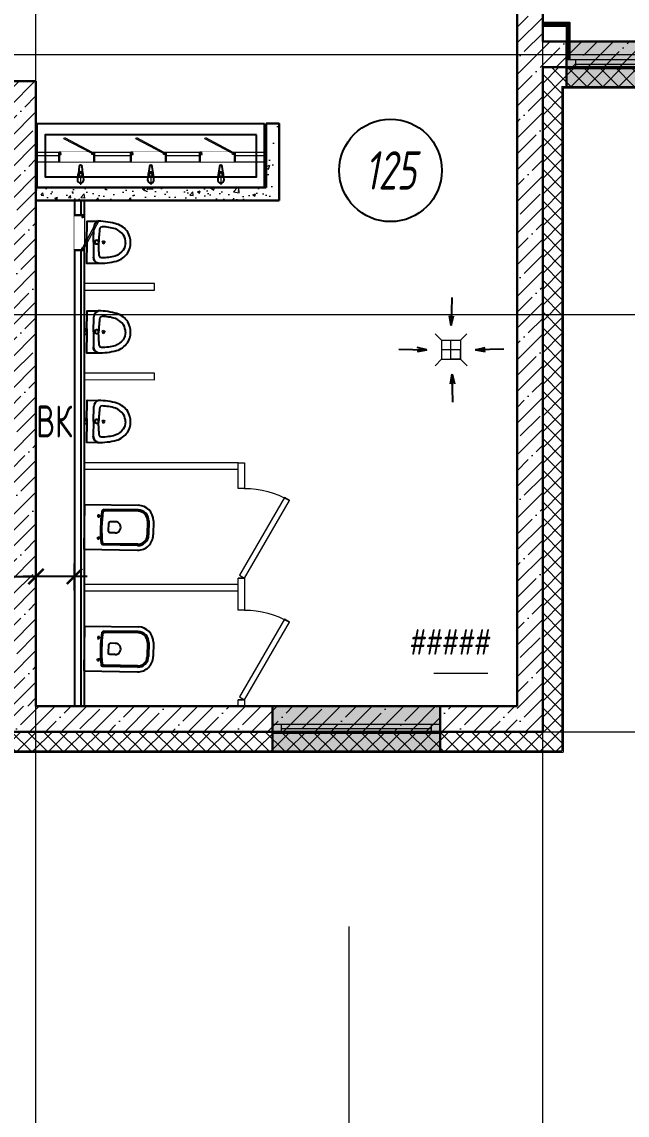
# Model space of a CAD drawing. Extents: x -96705 to 1864084, y -482104 to 235.
# Drawn here: x 537010 to 541735, y -152491 to -143952 of the extents above; entities that cross this region are included whole.
import ezdxf
from ezdxf import colors
from ezdxf.entities.mleader import LeaderData, LeaderLine
from ezdxf.enums import TextEntityAlignment as Align
from ezdxf.math import Vec2, Vec3

# ---------------------------------------------------------------- set-up
doc = ezdxf.new("R2010")
doc.units = 0
doc.header["$LTSCALE"] = 100
doc.header["$PDMODE"] = 1
doc.header["$PDSIZE"] = 200
doc.linetypes.add('ADSK_Штриховая_ш2 п1', pattern=[3, 2, -1])
doc.linetypes.add('CENTER', pattern=[2, 1.25, -0.25, 0.25, -0.25])
doc.layers.get('Defpoints').update_dxf_attribs({"color": 42})
for name, color, linetype, lineweight in [('АР_Двери', 5, 'Continuous', 18), ('АР_Маркер экспликации', 239, 'Continuous', 13), ('АР_Навесной фасад', 5, 'Continuous', 5), ('АР_Номер помещения', 1, 'Continuous', 25), ('АР_Окна БЛОК', 250, 'Continuous', 13), ('АР_Оси', 193, 'Continuous', 9), ('АР_Отметки', 250, 'Continuous', 15), ('АР_Перегородки газоблок', 165, 'Continuous', 30), ('АР_Перегородки газоблок_Штрих', 165, 'Continuous', 5), ('АР_Перегородки сантехнические', 216, 'Continuous', 9), ('АР_Помещения_площадь', 19, 'Continuous', 9), ('АР_Сущ Несущая стена', 202, 'Continuous', 30), ('АР_тонкая линия', 250, 'Continuous', 0), ('АР_Утеплитель', 250, 'Continuous', 9), ('АР_Штриховка монолит', 250, 'Continuous', 9), ('Размер шахт', 95, 'Continuous', 9)]:
    doc.layers.add(name, color=color, linetype=linetype, lineweight=lineweight)
for name, color, linetype in [('АР_Отверстия', 251, 'Continuous'), ('ТХ_ВК_оборуд.ТХ', 250, 'Continuous'), ('ТХ_ВК_трапы', 5, 'Continuous'), ('ТХ_сантехника', 253, 'Continuous')]:
    doc.layers.add(name, color=color, linetype=linetype)
doc.styles.add('ICOCPEUR', font='isocpeur.ttf')
doc.styles.add('ISOCPEUR', font='isocpeui.ttf', dxfattribs={"height": 250})
doc.styles.get("Standard").update_dxf_attribs({"font": 'arial.ttf'})
doc.dimstyles.new('R_100', dxfattribs={"dimtxt": 270, "dimasz": 120, "dimexe": 100, "dimexo": 0, "dimgap": 60, "dimtad": 1, "dimdec": 0, "dimrnd": 5, "dimzin": 0, "dimdsep": 46, "dimtxsty": 'ISOCPEUR', "dimblk": 'ARCHTICK', "dimcen": 0, "dimdle": 100, "dimclrd": 256, "dimclre": 256, "dimclrt": 256, "dimadec": 0, "dimazin": 0, "dimtfac": 2, "dimtdec": 0, "dimtofl": 0, "dimtmove": 1, "dimatfit": 3, "dimfxl": 1, "dimtvp": 3, "dimtolj": 1, "dimtzin": 0, "dimarcsym": 0})
pattern_1 = [(45, (-431632.31, -45746.82), (-123.743687, 123.743687), []), (45, (-431508.57, -45746.82), (-123.743687, 123.743687), [218.75, -43.75, 0, -43.75])]

# ---------------------------------------------------------------- blocks, each defined once
blk = doc.blocks.new('*U72')
at = {"color": 8}
for p, q in [((0, 0), (0, -50)), ((700, 0), (700, -50))]:
    blk.add_line(p, q, dxfattribs=at)
blk.add_lwpolyline([(0, 0), (606.2, 350), (628.1, 312.1), (21.9, -37.9)], close=True, dxfattribs=at)
blk.add_arc((0, 0), 700, 0, 30, dxfattribs=at)
blk = doc.blocks.new('*U129')
at = {"layer": 'АР_Номер помещения', "color": 8}
blk.add_circle((-15237.1, 3980.1), 400, dxfattribs=at)
at = {"layer": 'АР_Помещения_площадь', "color": 8}
blk.add_line((-14477.4, 50.2), (-14899.8, 50.2), dxfattribs=at)
at = {"color": 8, "style": 'ISOCPEUR', "width": 0.7, "flags": 1}
blk.add_attdef('КАТЕГОРИЯ', (-499.2, -2092.2), '', height=250, dxfattribs=at)
at = {"layer": 'АР_Номер помещения', "color": 8, "style": 'ISOCPEUR', "width": 0.7}
blk.add_attdef('НОМЕР_ПОМЕЩЕНИЯ', text='', height=300, dxfattribs=at).set_placement((-15237.1, 3980.1), align=Align.MIDDLE_CENTER)
at = {"layer": 'АР_Помещения_площадь', "color": 8, "lineweight": 30, "width": 0.7, "flags": 104}
blk.add_attdef('ИМЯ_ПОМЕЩЕНИЯ', text='', height=100, dxfattribs=at).set_placement((157.6, 1217.1), align=Align.MIDDLE_CENTER)
at = {"layer": 'АР_Помещения_площадь', "color": 8, "style": 'ISOCPEUR', "width": 0.7}
blk.add_attdef('ПЛОЩАДЬ_ПОМЕЩЕНИЯ', text='', height=200, dxfattribs=at).set_placement((-14472.5, 296.7), align=Align.MIDDLE_RIGHT)
blk = doc.blocks.new('_ArchTick')
at = {"color": 8, "linetype": 'ByBlock', "const_width": 0.15}
blk.add_lwpolyline([(-0.5, -0.5), (0.5, 0.5)], dxfattribs=at)
blk = doc.blocks.new('*D1116')
at = {"layer": 'Defpoints', "color": 0, "ltscale": 100, "transparency": 16777216}
for p in [(537120.5, -148283.8), (537120.5, -148392.6), (537421.2, -148392.6)]:
    blk.add_point(p, dxfattribs=at)
at = {"layer": 'Размер шахт', "color": 8, "lineweight": -2, "ltscale": 100, "transparency": 16777216}
for p, q in [((537120.5, -148392.6), (537120.5, -148183.8)), ((537421.2, -148392.6), (537421.2, -148183.8)), ((536164.5, -148283.8), (537120.5, -148283.8)), ((537521.2, -148283.8), (537020.5, -148283.8))]:
    blk.add_line(p, q, dxfattribs=at)
at = {"layer": 'Размер шахт', "color": 8, "lineweight": -2, "ltscale": 100, "transparency": 16777216, "xscale": 120, "yscale": 120, "zscale": 120, "rotation": 180}
blk.add_blockref('_ArchTick', (537120.5, -148283.8), dxfattribs=at)
at = {"layer": 'Размер шахт', "color": 8, "lineweight": -2, "ltscale": 100, "transparency": 16777216, "xscale": 120, "yscale": 120, "zscale": 120}
blk.add_blockref('_ArchTick', (537421.2, -148283.8), dxfattribs=at)
at = {"layer": 'Размер шахт', "color": 8, "ltscale": 100, "transparency": 16777216, "insert": (536490.1, -148098.8), "char_height": 250, "attachment_point": 5, "style": 'ISOCPEUR'}
blk.add_mtext('\\A1;300', dxfattribs=at)
blk = doc.blocks.new('Из_буфера31843')
at = {"color": 8}
for p, q in [((355.9, 103.6), (351.9, 61.7)), ((365.8, 166.1), (359.2, 113.1)), ((363.3, 86.6), (363.3, 101.5)), ((390.5, 86.6), (363.3, 86.6)), ((394.6, 113.1), (388, 166.1)), ((390.5, 101.5), (390.5, 86.6)), ((401.9, 61.7), (397.9, 103.6)), ((905.9, 103.6), (901.9, 61.7)), ((915.8, 166.1), (909.2, 113.1)), ((913.3, 86.6), (913.3, 101.5)), ((940.5, 86.6), (913.3, 86.6)), ((944.6, 113.1), (938, 166.1)), ((940.5, 101.5), (940.5, 86.6)), ((951.9, 61.7), (947.9, 103.6)), ((1455.8, 103.6), (1451.8, 61.7)), ((1465.7, 166.1), (1459.1, 113.1)), ((1463.2, 86.6), (1463.2, 101.5)), ((1490.4, 86.6), (1463.2, 86.6)), ((1494.5, 113.1), (1487.9, 166.1)), ((1490.4, 101.5), (1490.4, 86.6)), ((1501.8, 61.7), (1497.8, 103.6))]:
    blk.add_line(p, q, dxfattribs=at)
at = {"color": 8, "lineweight": 13, "ltscale": 500}
for p, q in [((376.9, 85), (376.9, 22.5)), ((926.9, 85), (926.9, 22.5)), ((1476.9, 85), (1476.9, 22.5))]:
    blk.add_line(p, q, dxfattribs=at)
at = {"color": 8}
for points in [[(1819.9, 500), (33.9, 500), (33.9, 0), (1819.9, 0)], [(1754.9, 415), (98.9, 415), (98.9, 85), (1754.9, 85)]]:
    blk.add_lwpolyline(points, close=True, dxfattribs=at)
for centre, major_axis, start_param, end_param in [((376.9, 164.7), (-7.91, 7.91), 4.051589, 6.943986), ((926.9, 164.7), (-7.91, 7.91), 4.051589, 6.943986), ((1476.8, 164.7), (-7.91, 7.91), 4.051589, 6.943986), ((376.9, 101.7), (-14.9, -14.9), -1.35736, -0.875625), ((376.9, 101.7), (-14.9, 14.9), 4.498953, 6.496621), ((376.9, 101.5), (-9.62, 9.62), 3.926991, 7.068583), ((376.9, 101.7), (-14.9, 14.9), 4.017217, 4.498953), ((926.9, 101.7), (-14.9, -14.9), -1.35736, -0.875625), ((926.9, 101.7), (-14.9, 14.9), 4.498953, 6.496621), ((926.9, 101.5), (-9.62, 9.62), 3.926991, 7.068583), ((926.9, 101.7), (-14.9, 14.9), 4.017217, 4.498953), ((1476.8, 101.7), (-14.9, -14.9), -1.35736, -0.875625), ((1476.8, 101.7), (-14.9, 14.9), 4.498953, 6.496621), ((1476.8, 101.5), (-9.62, 9.62), 3.926991, 7.068583), ((1476.8, 101.7), (-14.9, 14.9), 4.017217, 4.498953), ((376.9, 61.7), (-17.7, -17.7), -0.785398, 2.356194), ((926.9, 61.7), (-17.7, -17.7), -0.785398, 2.356194), ((1476.8, 61.7), (-17.7, -17.7), -0.785398, 2.356194)]:
    blk.add_ellipse(centre, major_axis=major_axis, ratio=1, start_param=start_param, end_param=end_param, dxfattribs=at)
blk = doc.blocks.new('Писуар')
at = {"color": 8}
for points in [[(0, 52.9), (116.5, 52.9, 0.328868), (164.1, 90, 0.066999), (144.5, 233.5, 0.172209), (82.4, 318.1, 0.143285), (0, 342, 0.143285), (-82.4, 318.1, 0.172209), (-144.5, 233.5, 0.066999), (-164.1, 90)], [(-58.2, 285.9, 0.137396), (-105.9, 222.3)], [(58.2, 285.9, -0.137396), (105.9, 222.3)], [(-164.1, 90, 0.328868), (-116.5, 52.9, 8)], [(0, 92.6, 0.419996), (-15.9, 76.8, 0.151492), (-10.6, 66.2), (0, 66.2)], [(0, 92.6, -0.419996), (15.9, 76.8, -0.151492), (10.6, 66.2), (0, 66.2)]]:
    blk.add_lwpolyline(points, format="xyb", dxfattribs=at)
for points in [[(0, 0), (-164.1, 0), (-164.1, 90)], [(0, 0), (164.1, 0), (164.1, 90)], [(0, 52.9), (-116.5, 52.9)]]:
    blk.add_lwpolyline(points, dxfattribs=at)
blk.add_lwpolyline([(-21.2, 0), (21.2, 0), (21.2, -15.9), (-21.2, -15.9)], close=True, dxfattribs=at)
for centre, radius, start, end in [((0, 187.1), 114.7, 90, 120.51024), ((282.3, 110.1), 404.1, 163.87115, 178.96926), ((2.6, 912.1), 819.4, 262.01576, 269.81492)]:
    blk.add_arc(centre, radius, start, end, dxfattribs=at)
at = {"color": 8, "extrusion": (0, 0, -1)}
for centre, radius, start, end in [((0, 187.1), 114.7, 90, 120.51024), ((282.3, 110.1), 404.1, 163.87115, 178.96926), ((2.6, 912.1), 819.4, 262.01576, 269.81492)]:
    blk.add_arc(centre, radius, start, end, dxfattribs=at)
at = {"color": 8}
for points, start_tangent, end_tangent in [([(-121.7, 117.4), (-111.2, 100.6)], (0.014037, -0.999901), (0.974129, -0.225992)), ([(121.7, 117.4), (111.2, 100.6)], (-0.014037, -0.999901), (-0.974129, -0.225992))]:
    blk.add_spline(points, degree=3, dxfattribs=dict(at, start_tangent=start_tangent, end_tangent=end_tangent))
for points in [[(-10.6, 132.4), (-10.6, 137.6), (-5.3, 137.6), (0, 137.6)], [(0, 121.8), (-5.3, 121.8), (-10.6, 127.1), (-10.6, 132.4)], [(10.6, 132.4), (10.6, 137.6), (5.3, 137.6), (0, 137.6)], [(0, 121.8), (5.3, 121.8), (10.6, 127.1), (10.6, 132.4)], [(164.1, 90), (158.8, 68.8), (137.6, 52.9), (116.5, 52.9)]]:
    blk.add_open_spline(points, degree=3, dxfattribs=at)
blk = doc.blocks.new('унитаз поликлиники')
at = {"color": 8}
for p, q in [((0, 175), (0, -175)), ((0, 175), (420, 175)), ((125.6, 86.7), (99.5, 86.7)), ((112.4, 73.1), (112.4, 100.2)), ((420, 138.7), (149.6, 138.7)), ((420, 129), (156.8, 128.7)), ((191.9, -33.7), (191.9, 33.7)), ((242.4, 43.7), (201.9, 43.7)), ((494, 57.1), (494, -57.1)), ((504, 55), (504, -55)), ((540, 55), (540, -55)), ((112.3, -73), (112.3, -100.1)), ((242.4, -43.7), (201.9, -43.7)), ((125.5, -86.5), (99.4, -86.5)), ((420, -139), (147.9, -138.7)), ((420, -129), (155.2, -128.7)), ((0, -175), (420, -175))]:
    blk.add_line(p, q, dxfattribs=at)
for centre, radius, start, end in [((420, 55), 120, 0, 90), ((420.5, 55.2), 83.5, 359.86187, 90.33349), ((420, 55), 74, 0, 90), ((242.4, 0), 43.7, 270, 90), ((420, -55), 120, 270, 0), ((420, -55), 84, 270, 0), ((420, -55), 74, 270, 358.40182)]:
    blk.add_arc(centre, radius, start, end, dxfattribs=at)
at = {"color": 8, "extrusion": (0, 0, -1)}
for centre, major_axis, ratio, start_param, end_param in [((112.4, 86.8), (3.55, 3.55), 1, 5.504025, 11.78721), ((1158.1, 0), (-731, -726.4), 0.993775, 0.659849, 0.910919), ((984.1, 0), (-23.4, -941.4), 0.89728, 1.422258, 1.677847), ((149.5, 127.3), (-5.6, -10.5), 0.821373, 1.269211, 2.570669), ((154.4, 119.8), (-5.61, -7.72), 0.798093, 1.232924, 2.686723), ((201.9, -33.5), (4.12, -9.49), 0.964797, 0.42926, 1.943413), ((147.9, -127.5), (5.4, -10.4), 0.836443, 0.56114, 1.877577), ((155.2, -117.5), (5.3, -10.4), 0.842984, 0.549902, 1.8819)]:
    blk.add_ellipse(centre, major_axis=major_axis, ratio=ratio, start_param=start_param, end_param=end_param, dxfattribs=at)
at = {"color": 8}
for centre, major_axis, ratio, start_param, end_param in [((201.9, 33.5), (4.12, 9.49), 0.964797, 0.42926, 1.943413), ((112.3, -86.6), (3.54, -3.55), 1, 5.504025, 11.78721)]:
    blk.add_ellipse(centre, major_axis=major_axis, ratio=ratio, start_param=start_param, end_param=end_param, dxfattribs=at)
blk = doc.blocks.new('_DotSmall')
at = {"color": 0, "linetype": 'ByBlock', "const_width": 0.5}
blk.add_lwpolyline([(-0.0625, 0, 1), (0.0625, 0, 1)], format="xyb", close=True, dxfattribs=at)
blk = doc.blocks.new('Трап ТХ')
at = {"layer": 'ТХ_ВК_трапы', "color": 8, "lineweight": 0}
for p, q in [((305243.2, -196674.3), (305292.9, -196724.5)), ((305292.9, -196724.5), (305292.9, -196874.5)), ((305292.9, -196724.5), (305442.2, -196724.5)), ((305367.6, -196874.5), (305367.6, -196724.5)), ((305491.2, -196675.5), (305442.2, -196724.5)), ((305442.2, -196724.5), (305442.2, -196874.5)), ((305442.2, -196799.5), (305292.9, -196799.5)), ((305442.2, -196874.5), (305442.2, -196799.5)), ((305243.2, -196924.3), (305292.9, -196874.5)), ((305292.9, -196874.5), (305442.2, -196874.5)), ((305442.2, -196874.5), (305367.6, -196874.5)), ((305493.2, -196925.5), (305442.2, -196874.5))]:
    blk.add_line(p, q, dxfattribs=at)
blk = doc.blocks.new('A$C985b353d')
at = {"layer": 'ТХ_ВК_трапы', "color": 8, "ltscale": 100}
for p, q in [((6.4, 408.7), (2.2, 189.2)), ((2.2, 189.2), (-11.2, 263.5)), ((-11.2, 263.5), (2.2, 189.2)), ((2.2, 189.2), (19.8, 264.3)), ((-407.4, 3.3), (-187.9, -0.9)), ((-187.9, -0.9), (-263, 16.7)), ((192.3, -0.9), (267.4, 16.7)), ((411.8, 3.3), (192.3, -0.9)), ((-187.9, -0.9), (-262.2, -14.3)), ((-262.2, -14.3), (-187.9, -0.9)), ((192.3, -0.9), (266.6, -14.3)), ((266.6, -14.3), (192.3, -0.9)), ((9.7, -190.8), (-3.8, -265.2)), ((-3.8, -265.2), (9.7, -190.8)), ((13.8, -410.3), (9.7, -190.8)), ((9.7, -190.8), (27.3, -265.9))]:
    blk.add_line(p, q, dxfattribs=at)
blk = doc.blocks.new('*U409')
h = blk.add_hatch(color=8)
h.dxf.hatch_style = 1
h.paths.add_polyline_path([(-1310, -140), (0, -140), (0, 220), (-1310, 220)])
at = {"color": 8, "lineweight": 30}
for p, q in [((-1310, -140), (-1310, 220)), ((0, -140), (0, 220))]:
    blk.add_line(p, q, dxfattribs=at)
at = {"color": 8}
for p, q in [((0, 220), (-1310, 220)), ((-1310, 70), (0, 70)), ((-1310, 0), (0, 0)), ((-1240, 0), (-1240, 70)), ((-1240, 35), (-70, 35)), ((-70, 0), (-70, 70)), ((-1310, -140), (0, -140)), ((-1310, -140), (-1310, -140)), ((-1310, -140), (-1310, -140)), ((0, -140), (0, -140)), ((0, -140), (0, -140))]:
    blk.add_line(p, q, dxfattribs=at)
blk = doc.blocks.new('*U585')
at = {"color": 8}
blk.add_wipeout([(-565, 60), (445, 60), (445, -218), (-565, -218)], dxfattribs=at)
for p, q in [((-530, 60), (-565, 60)), ((-550, 60), (-550, -10)), ((-550, -10), (-550, 60)), ((-510, 60), (-530, 60)), ((-510, 20), (-510, 60)), ((-500, 20), (-510, 20)), ((-500, -10), (-500, 20)), ((380, -10), (380, 20)), ((380, 20), (390, 20)), ((390, 20), (390, 60)), ((390, 60), (410, 60)), ((410, 60), (445, 60)), ((430, 60), (430, -10)), ((430, -10), (430, 60)), ((-565, -10), (-530, -10)), ((-530, -10), (-500, -10)), ((410, -10), (380, -10)), ((445, -10), (410, -10))]:
    blk.add_line(p, q, dxfattribs=at)
at = {"color": 8, "lineweight": 30}
for p, q in [((-565, 60), (-565, -218)), ((445, 60), (445, -218))]:
    blk.add_line(p, q, dxfattribs=at)
at = {"color": 8}
blk.add_lwpolyline([(389, 60), (370, 25), (-424, 448), (-406, 483)], close=True, dxfattribs=at)

msp = doc.modelspace()

# ---------------------------------------------------------------- hatches: boundary and pattern name
at = {"layer": 'АР_Перегородки газоблок_Штрих', "ltscale": 100}
h = msp.add_hatch(dxfattribs=at)
h.set_pattern_fill('AR-CONC', color=8, scale=2)
h.set_pattern_definition([(50, (56977.25, -315696.02), (364.36934, -31.87817), [38.1, -419.1]), (355, (56977.25, -315696), (-70.48684, 382.1137), [30.48, -335.28117]), (100.451445, (57007.6, -315698.67), (293.8825, 350.2355), [32.38002, -356.1805]), (46.1842, (56977.25, -315594.4), (542.1581, -84.08466), [57.15, -628.65]), (96.63556, (57022.4, -315601.4), (474.80827, 494.85225), [48.57005, -534.2712]), (351.18415, (56977.25, -315594.4), (474.80827, 494.85225), [45.71993, -502.91946]), (21, (57028.05, -315619.82), (303.22878, -204.5304), [38.1, -419.1]), (326, (57028.05, -315619.8), (123.60406, 368.37593), [30.48, -335.28]), (71.451445, (57053.3, -315636.86), (426.83284, 163.84554), [32.38002, -356.17988]), (37.5, (56977.25, -315696.02), (6.177207, 169.110078), [0, -331.216, 0, -340.36, 0, -336.55]), (7.5, (56977.25, -315696.02), (133.639325, 200.36115), [0, -194.056, 0, -323.596, 0, -128.27]), (327.5, (56863.96, -315696.02), (271.18119, -11.457488), [0, -127, 0, -396.24, 0, -525.78]), (317.5, (56813.16, -315696.02), (296.25836, 50.85298), [0, -165.1, 0, -263.144, 0, -373.38])])
h.paths.add_polyline_path([(539018.3, -144746.7), (538918.3, -144746.7), (538918.3, -145246.7), (537180, -145246.7), (537180, -145346.7), (537421.2, -145346.7), (537421.2, -145346.7), (537521.2, -145346.7), (537521.2, -145346.7), (539018.3, -145346.7)])
h = msp.add_hatch(dxfattribs=at)
h.set_pattern_fill('AR-CONC', color=8, scale=30)
h.set_pattern_definition([(50, (731759.35, -210952.4), (215.17805, -18.82564), [22.5, -247.5]), (355, (731759.35, -210952.4), (-41.6254, 225.65764), [18, -198]), (100.45144, (731777.28, -210953.96), (173.55265, 206.832), [19.12206, -210.34263]), (46.1842, (731759.35, -210892.4), (320.1724, -49.6558), [33.75, -371.25]), (96.63564, (731786.03, -210896.53), (280.3986, 292.2356), [28.6831, -315.51413]), (351.18416, (731759.35, -210892.4), (280.3986, 292.2356), [27, -297]), (21, (731789.35, -210907.4), (179.07212, -120.78567), [22.5, -247.5]), (326, (731789.35, -210907.4), (72.9946, 217.54501), [18, -198]), (71.45144, (731804.27, -210917.46), (252.06671, 96.75935), [19.12206, -210.34263]), (37.5, (731759.35, -210952.394), (3.647957, 99.868156), [0, -195.6, 0, -201, 0, -198.75]), (7.5, (731759.35, -210952.39), (78.92086, 118.323514), [0, -114.6, 0, -191.1, 0, -75.75]), (327.5, (731692.45, -210952.394), (160.14673, -6.76646), [0, -75, 0, -234, 0, -310.5]), (317.5, (731662.45, -210952.4), (174.95585, 30.03149), [0, -97.5, 0, -155.4, 0, -220.5])])
h.paths.add_polyline_path([(539018.3, -145246.7), (537120.5, -145246.7), (537120.5, -145346.7), (537421.2, -145346.7), (537421.2, -145346.9), (537521.2, -145346.9), (537521.2, -145346.7), (539018.3, -145346.7)])
at = {"layer": 'АР_Утеплитель', "ltscale": 100}
h = msp.add_hatch(dxfattribs=at)
h.set_pattern_fill('ANSI37', color=8, scale=700)
h.set_pattern_definition([(45, (-425141.135, -106593.18), (-61.871843, 61.871843), []), (135, (-425141.135, -106593.18), (-61.871843, -61.871843), [])])
h.paths.add_polyline_path([(536046.9, -149496.7), (536046.9, -149646.7), (541225.5, -149646.7), (541225.5, -144456.7), (549549, -144456.7), (549549, -144306.7), (541075.5, -144306.7), (541075.5, -149496.7)])
h.paths.add_polyline_path([(535798.9, -149646.7), (535798.9, -149496.7), (532955.5, -149496.7), (532955.5, -155846.7), (519855.5, -155846.7), (519855.5, -146136.7), (526205.5, -146136.7), (526205.5, -128906.7), (519205.3, -128906.7), (519205.3, -127186.7), (519055.3, -127186.7), (519055.3, -129056.7), (526055.5, -129056.7), (526055.5, -145986.7), (519705.5, -145986.7), (519705.5, -155996.7), (533105.5, -155996.7), (533105.5, -149646.7)])
at = {"layer": 'АР_Штриховка монолит', "ltscale": 100}
h = msp.add_hatch(dxfattribs=at)
h.set_pattern_fill('ANSI35', color=8, scale=700)
h.set_pattern_definition(pattern_1)
h.paths.add_polyline_path([(541075.5, -144306.7), (552090.5, -144306.7), (552090.5, -144106.7), (541075.5, -144106.7), (541075.5, -139956.7), (541575.5, -139956.7), (541575.5, -139756.7), (541075.5, -139756.7), (541075.5, -138969.2), (540875.5, -138969.2), (540875.5, -149296.7), (540875.5, -149496.7), (541075.5, -149496.7)])
h = msp.add_hatch(dxfattribs=at)
h.set_pattern_fill('ANSI35', color=8, scale=700)
h.set_pattern_definition(pattern_1)
h.paths.add_polyline_path([(537120.5, -149296.7), (537120.5, -144415.6), (536920.5, -144415.6), (536920.5, -149296.7)])
h = msp.add_hatch(dxfattribs=at)
h.set_pattern_fill('ANSI35', color=8, scale=700)
h.set_pattern_definition([(45, (-436492.31, -45746.82), (-123.743687, 123.743687), []), (45, (-436368.57, -45746.82), (-123.743687, 123.743687), [218.75, -43.75, 0, -43.75])])
h.paths.add_polyline_path([(532205.5, -149496.7), (532755.5, -149496.7), (532755.5, -155846.7), (532955.5, -155846.7), (532955.5, -149496.7), (540875.5, -149496.7), (540875.5, -149296.7), (532980.5, -149296.7), (532980.5, -148696.7), (532780.5, -148696.7), (532780.5, -149196.7), (532205.5, -149196.7)])

# ---------------------------------------------------------------- linework, layer by layer
at = {"color": 8}
for points in [[(541075.5, -143957.5), (541285.5, -143957.5), (541285.5, -144246.7)], [(541075.5, -143970), (541273, -143970), (541273, -144246.7)], [(541075.5, -143982.5), (541260.5, -143982.5), (541260.5, -144189.5)]]:
    msp.add_lwpolyline(points, dxfattribs=at)
at = {"layer": 'АР_Навесной фасад', "color": 8, "ltscale": 100}
for p, q in [((541225.5, -144456.7), (541225.5, -149646.7)), ((541225.5, -144456.7), (549549, -144456.7)), ((541235.5, -144466.7), (541235.5, -149656.7)), ((541235.5, -144466.7), (549549, -144466.7)), ((536046.9, -149646.7), (541225.5, -149646.7)), ((536046.9, -149656.7), (541235.5, -149656.7))]:
    msp.add_line(p, q, dxfattribs=at)
at = {"layer": 'АР_Оси', "color": 8, "linetype": 'CENTER', "ltscale": 1000}
for p, q in [((537120.5, -157558), (537120.5, -123250.5)), ((541075.5, -157558), (541075.5, -123250.5)), ((507391.7, -144206.7), (590988.9, -144206.7)), ((507391.7, -146236.7), (590988.9, -146236.7)), ((507391.7, -149496.7), (590988.9, -149496.7)), ((539565.3, -156176.1), (539565.3, -151016.9))]:
    msp.add_line(p, q, dxfattribs=at)
at = {"layer": 'АР_Перегородки газоблок', "color": 8, "ltscale": 100}
for points in [[(539018.3, -145346.7), (539018.3, -144746.7), (538918.3, -144746.7)], [(538918.3, -145246.7), (538918.3, -144746.7)], [(537120.5, -145246.7), (538918.3, -145246.7)], [(538918.3, -145246.7), (538903.3, -145243.9)], [(537421.2, -145346.7), (537120.5, -145346.7)], [(539018.3, -145346.7), (537421.2, -145346.7)]]:
    msp.add_lwpolyline(points, dxfattribs=at)
at = {"layer": 'АР_Перегородки газоблок', "color": 8, "lineweight": 25, "ltscale": 100}
for points in [[(537421.2, -145346.7), (537421.2, -149296.7)], [(537471.2, -145346.7), (537471.2, -149296.7)], [(537496.2, -145346.7), (537496.2, -149296.7)]]:
    msp.add_lwpolyline(points, dxfattribs=at)
at = {"layer": 'АР_Перегородки сантехнические', "color": 8, "lineweight": 0}
for points in [[(537496.1, -145996.6), (537496.1, -146046.6), (538046.4, -146046.7), (538046.4, -145996.7)], [(537496.2, -146696.7), (537496.2, -146746.7), (538046.5, -146746.8), (538046.5, -146696.8)], [(537496.2, -147396.7), (537496.2, -147446.7), (538698.1, -147446.7), (538698.1, -147396.7)], [(538748.2, -147596.4), (538698.2, -147596.4), (538698.2, -147396.7), (538748.2, -147396.7)], [(538748.1, -148546.7), (538698.1, -148546.7), (538698.2, -148296.4), (538748.2, -148296.4)], [(537496.2, -148346.7), (537496.2, -148396.7), (538698.2, -148396.7), (538698.2, -148346.7)], [(538748.2, -149296.7), (538698.2, -149296.7), (538698.1, -149246.7), (538748.1, -149246.7)]]:
    msp.add_lwpolyline(points, close=True, dxfattribs=at)
at = {"layer": 'АР_Сущ Несущая стена', "color": 8, "ltscale": 100}
for p, q in [((540875.5, -138954.2), (540875.5, -149296.7)), ((541075.5, -139956.7), (541075.5, -144106.7)), ((541075.5, -144106.7), (552092.9, -144106.7)), ((541075.5, -144306.7), (541075.5, -149496.7)), ((541075.5, -144306.7), (552092.9, -144306.7)), ((536920.5, -144415.6), (537120.5, -144415.6)), ((537120.5, -144415.6), (537120.5, -149296.7)), ((537120.5, -149296.7), (540875.5, -149296.7)), ((532955.5, -149496.7), (541075.5, -149496.7))]:
    msp.add_line(p, q, dxfattribs=at)
at = {"layer": 'АР_тонкая линия', "color": 8, "linetype": 'ADSK_Штриховая_ш2 п1', "ltscale": 50}
msp.add_line((537120.5, -144968.6), (537120.5, -143285.6), dxfattribs=at)
for points in [[(537116.1, -144969.6), (538918.3, -144969.6)], [(537116.1, -144994.6), (538918.3, -144994.6)], [(537116.1, -145044.6), (538918.3, -145044.6)]]:
    msp.add_lwpolyline(points, dxfattribs=at)

# ---------------------------------------------------------------- block references
at = {"layer": 'АР_Двери', "color": 8, "lineweight": 30, "xscale": -1, "rotation": 270}
for p in [(538748.2, -148296.4), (538748.1, -149246.7)]:
    msp.add_blockref('*U72', p, dxfattribs=at)
at = {"layer": 'АР_Маркер экспликации', "color": 8}
ref = msp.add_blockref('*U129', (555124.9, -149092.6), dxfattribs=at)
ref.add_attrib('НОМЕР_ПОМЕЩЕНИЯ', '125', dxfattribs={"layer": 'АР_Номер помещения', "color": 8, "height": 300, "style": 'ISOCPEUR', "width": 0.7}).set_placement((539887.9, -145112.5), align=Align.MIDDLE_CENTER)
ref.add_attrib('ПЛОЩАДЬ_ПОМЕЩЕНИЯ', '#####', dxfattribs={"layer": 'АР_Помещения_площадь', "color": 8, "height": 200, "style": 'ISOCPEUR', "width": 0.7}).set_placement((540652.4, -148795.9), align=Align.MIDDLE_RIGHT)
at = {"layer": 'АР_Окна БЛОК', "color": 8, "xscale": -1, "rotation": 180}
for p in [(542570.5, -144246.7), (540275.5, -149436.7)]:
    msp.add_blockref('*U409', p, dxfattribs=at)
at = {"layer": 'АР_тонкая линия', "color": 8, "ltscale": 500}
msp.add_blockref('A$C985b353d', (540359.7, -146512.9), dxfattribs=at)
at = {"layer": 'ТХ_ВК_оборуд.ТХ', "color": 8}
msp.add_blockref('Трап ТХ', (234992.1, 50286.7), dxfattribs=at)
at = {"layer": 'ТХ_сантехника', "color": 8, "xscale": 0.9954344748001746, "yscale": 0.9954344748001746, "zscale": 0.9954344748001746}
msp.add_blockref('Из_буфера31843', (537093.7, -145246.7), dxfattribs=at)
at = {"layer": 'ТХ_сантехника', "color": 8, "ltscale": 100, "rotation": 269.1248415622985}
for p in [(537517.2, -145672.1), (537517.1, -146372), (537517, -147072)]:
    msp.add_blockref('Писуар', p, dxfattribs=at)
at = {"layer": 'ТХ_сантехника', "color": 8, "rotation": 359.1248415622985}
for p in [(537496.4, -147896.7), (537496.1, -148846.7)]:
    msp.add_blockref('унитаз поликлиники', p, dxfattribs=at)

# ---------------------------------------------------------------- texts
at = {"layer": 'АР_Отверстия', "color": 8, "ltscale": 100, "insert": (537262.7, -147073.2), "char_height": 250, "attachment_point": 5, "line_spacing_factor": 0.7, "style": 'ICOCPEUR'}
msp.add_mtext('\\A1;{\\W0.7;ВК}', dxfattribs=at)

# ---------------------------------------------------------------- dimensions: what is measured, and where the dimension line sits
at = {"layer": 'Размер шахт', "color": 8, "ltscale": 100}
dim = msp.add_linear_dim(base=(537120.5, -148283.8), p1=(537421.2, -148392.6), p2=(537120.5, -148392.6), dimstyle='R_100', override={"dimpost": '\\X', "dimclrd": 8, "dimclre": 8, "dimclrt": 8, "dimfxl": 300, "dimarcsym": 1}, dxfattribs=at)
dim.commit()
dim.dimension.update_dxf_attribs({"geometry": '*D1116', "text_midpoint": (536490.1, -148426.4), "dimtype": 160})

# ---------------------------------------------------------------- leaders
at = {"layer": 'АР_Отметки', "color": 8}
ml = msp.add_multileader_mtext('Standard', dxfattribs=at)
ml.set_content('-0,200', color=8, style='ISOCPEUR')
ml.set_leader_properties(color=8, linetype='Continuous', lineweight=-1)
ml.set_arrow_properties(name='DOTSMALL')
ml.build(insert=Vec2(0, 0))
ml.multileader.update_dxf_attribs({"has_text_frame": 1, "text_left_attachment_type": 4, "text_right_attachment_type": 4, "dogleg_length": 100, "arrow_head_size": 180})
ctx = ml.context
ctx.base_point, ctx.char_height, ctx.arrow_head_size, ctx.landing_gap_size, ctx.plane_origin = Vec3(542134.2, -146078.5, 0), 250, 180, 50, Vec3(539217.3, -146927.7, 0)
ctx.left_attachment, ctx.right_attachment = 4, 4
notes = []
notes.append((ctx, [(0, (0, 0, 0), (0, 0), (1, 0), 1, [])]))
ctx.mtext.insert, ctx.mtext.width, ctx.mtext.defined_height, ctx.mtext.line_spacing_style, ctx.mtext.flow_direction = Vec3(542184.2, -145745.1, 0), 852.697, 311.1, 2, 5
ml = msp.add_multileader_mtext('Standard', dxfattribs=at)
ml.set_content('{\\W0.8;-2,950}', color=8, style='ISOCPEUR')
ml.set_leader_properties(color=8, linetype='Continuous', lineweight=-1)
ml.set_arrow_properties(name='DOTSMALL')
ml.build(insert=Vec2(0, 0))
ml.multileader.update_dxf_attribs({"has_text_frame": 1, "text_left_attachment_type": 4, "text_right_attachment_type": 4, "dogleg_length": 100, "arrow_head_size": 180})
ctx = ml.context
ctx.base_point, ctx.char_height, ctx.arrow_head_size, ctx.landing_gap_size, ctx.plane_origin = Vec3(582768.9, -145669), 250, 180, 50, Vec3(582687.5, -146947.1)
ctx.left_attachment, ctx.right_attachment = 4, 4
notes.append((ctx, [(0, (0, 0, 0), (0, 0), (1, 0), 1, [])]))
ctx.mtext.insert, ctx.mtext.width, ctx.mtext.defined_height, ctx.mtext.line_spacing_style, ctx.mtext.flow_direction = Vec3(582818.9, -145335.7), 769.989, 343.9, 2, 5
ml = msp.add_multileader_mtext('Standard', dxfattribs=at)
ml.set_content('-2,850', color=8, style='ISOCPEUR')
ml.set_leader_properties(color=8, linetype='Continuous', lineweight=-1)
ml.set_arrow_properties(name='DOTSMALL')
ml.build(insert=Vec2(0, 0))
ml.multileader.update_dxf_attribs({"has_text_frame": 1, "text_left_attachment_type": 4, "text_right_attachment_type": 4, "dogleg_length": 100, "arrow_head_size": 180})
ctx = ml.context
ctx.base_point, ctx.char_height, ctx.arrow_head_size, ctx.landing_gap_size, ctx.plane_origin = Vec3(574415.3, -153022.2, 0.4), 250, 180, 50, Vec3(575356.9, -154375.8, 0.4)
ctx.left_attachment, ctx.right_attachment = 4, 4
notes.append((ctx, [(0, (0, 0, 0), (0, 0), (1, 0), 1, [])]))
ctx.mtext.insert, ctx.mtext.width, ctx.mtext.defined_height, ctx.mtext.line_spacing_style, ctx.mtext.flow_direction = Vec3(574465.3, -152688.8, 0.4), 599.198, 407.5, 2, 5
ml = msp.add_multileader_mtext('Standard', dxfattribs=at)
ml.set_content('-2,850', color=8, style='ISOCPEUR')
ml.set_leader_properties(color=8, linetype='Continuous', lineweight=-1)
ml.set_arrow_properties(name='DOTSMALL')
ml.build(insert=Vec2(0, 0))
ml.multileader.update_dxf_attribs({"has_text_frame": 1, "text_left_attachment_type": 4, "text_right_attachment_type": 4, "dogleg_length": 100, "arrow_head_size": 180})
ctx = ml.context
ctx.base_point, ctx.char_height, ctx.arrow_head_size, ctx.landing_gap_size, ctx.plane_origin = Vec3(588662.6, -148577, 0.4), 250, 180, 50, Vec3(589604.2, -149930.6, 0.4)
ctx.left_attachment, ctx.right_attachment = 4, 4
notes.append((ctx, [(0, (0, 0, 0), (0, 0), (1, 0), 1, [])]))
ctx.mtext.insert, ctx.mtext.width, ctx.mtext.defined_height, ctx.mtext.line_spacing_style, ctx.mtext.flow_direction = Vec3(588712.6, -148243.7, 0.4), 599.198, 407.5, 2, 5
ml = msp.add_multileader_mtext('Standard', dxfattribs=at)
ml.set_content('%%P0,000', color=8, style='ISOCPEUR')
ml.set_leader_properties(color=8, linetype='Continuous', lineweight=-1)
ml.set_arrow_properties(name='DOTSMALL')
ml.build(insert=Vec2(0, 0))
ml.multileader.update_dxf_attribs({"has_text_frame": 1, "text_left_attachment_type": 4, "text_right_attachment_type": 4, "dogleg_length": 100, "arrow_head_size": 180})
ctx = ml.context
ctx.base_point, ctx.char_height, ctx.arrow_head_size, ctx.landing_gap_size, ctx.plane_origin = Vec3(554930.6, -147916.1), 250, 180, 50, Vec3(551859.5, -149505.6)
ctx.left_attachment, ctx.right_attachment = 4, 4
notes.append((ctx, [(0, (0, 0, 0), (0, 0), (1, 0), 1, [])]))
ctx.mtext.insert, ctx.mtext.width, ctx.mtext.line_spacing_style, ctx.mtext.flow_direction = Vec3(554980.6, -147582.7), 852.697, 2, 5
ml = msp.add_multileader_mtext('Standard', dxfattribs=at)
ml.set_content('+12,650', color=8, style='ISOCPEUR')
ml.set_leader_properties(color=8, linetype='Continuous', lineweight=-1)
ml.set_arrow_properties(name='DOTSMALL')
ml.build(insert=Vec2(0, 0))
ml.multileader.update_dxf_attribs({"has_text_frame": 1, "text_left_attachment_type": 4, "text_right_attachment_type": 4, "dogleg_length": 100, "arrow_head_size": 180})
ctx = ml.context
ctx.base_point, ctx.char_height, ctx.arrow_head_size, ctx.landing_gap_size, ctx.plane_origin = Vec3(935468.6, -155312.2), 250, 180, 50, Vec3(960704.5, -166935.3)
ctx.left_attachment, ctx.right_attachment = 4, 4
notes.append((ctx, [(0, (0, 0, 0), (0, 0), (1, 0), 1, [])]))
ctx.mtext.insert, ctx.mtext.width, ctx.mtext.line_spacing_style, ctx.mtext.flow_direction = Vec3(935518.6, -154978.8), 852.697, 2, 5
ml = msp.add_multileader_mtext('Standard', dxfattribs=at)
ml.set_content('+12,200', color=8, style='ISOCPEUR')
ml.set_leader_properties(color=8, linetype='Continuous', lineweight=-1)
ml.set_arrow_properties(name='DOTSMALL')
ml.build(insert=Vec2(0, 0))
ml.multileader.update_dxf_attribs({"has_text_frame": 1, "text_left_attachment_type": 4, "text_right_attachment_type": 4, "dogleg_length": 100, "arrow_head_size": 180})
ctx = ml.context
ctx.base_point, ctx.char_height, ctx.arrow_head_size, ctx.landing_gap_size, ctx.plane_origin = Vec3(935468.6, -154727.8), 250, 180, 50, Vec3(960704.5, -166351)
ctx.left_attachment, ctx.right_attachment = 4, 4
notes.append((ctx, [(0, (0, 0, 0), (0, 0), (1, 0), 1, [])]))
ctx.mtext.insert, ctx.mtext.width, ctx.mtext.line_spacing_style, ctx.mtext.flow_direction = Vec3(935518.6, -154394.5), 852.697, 2, 5
ml = msp.add_multileader_mtext('Standard', dxfattribs=at)
ml.set_content('+11,900', color=8, style='ISOCPEUR')
ml.set_leader_properties(color=8, linetype='Continuous', lineweight=-1)
ml.set_arrow_properties(name='DOTSMALL')
ml.build(insert=Vec2(0, 0))
ml.multileader.update_dxf_attribs({"has_text_frame": 1, "text_left_attachment_type": 4, "text_right_attachment_type": 4, "dogleg_length": 100, "arrow_head_size": 180})
ctx = ml.context
ctx.base_point, ctx.char_height, ctx.arrow_head_size, ctx.landing_gap_size, ctx.plane_origin = Vec3(986391, -153939.8), 250, 180, 50, Vec3(1011626.9, -166087.3)
ctx.left_attachment, ctx.right_attachment = 4, 4
notes.append((ctx, [(0, (0, 0, 0), (0, 0), (1, 0), 1, [])]))
ctx.mtext.insert, ctx.mtext.rotation, ctx.mtext.width, ctx.mtext.line_spacing_style, ctx.mtext.flow_direction = Vec3(986441, -153606.5), 6.283185, 852.697, 2, 5
ml = msp.add_multileader_mtext('Standard', dxfattribs=at)
ml.set_content('+8,000', color=8, style='ISOCPEUR')
ml.set_leader_properties(color=8, linetype='Continuous', lineweight=-1)
ml.set_arrow_properties(name='DOTSMALL')
ml.build(insert=Vec2(0, 0))
ml.multileader.update_dxf_attribs({"has_text_frame": 1, "text_left_attachment_type": 4, "text_right_attachment_type": 4, "dogleg_length": 100, "arrow_head_size": 180})
ctx = ml.context
ctx.base_point, ctx.char_height, ctx.arrow_head_size, ctx.landing_gap_size, ctx.plane_origin = Vec3(849204.1, -152352.3), 250, 180, 50, Vec3(874090, -164676.9)
ctx.left_attachment, ctx.right_attachment = 4, 4
notes.append((ctx, [(0, (0, 0, 0), (0, 0), (1, 0), 1, [])]))
ctx.mtext.insert, ctx.mtext.rotation, ctx.mtext.width, ctx.mtext.line_spacing_style, ctx.mtext.flow_direction = Vec3(849254.1, -152019), 6.283185, 852.697, 2, 5
for ctx, leaders in notes:
    for number, flags, end, landing, length, lines in leaders:
        leader = LeaderData()
        leader.index, (leader.has_last_leader_line, leader.has_dogleg_vector, leader.attachment_direction) = number, flags
        leader.last_leader_point, leader.dogleg_vector, leader.dogleg_length = Vec3(end), Vec3(landing), length
        for number, points, colour, breaks in lines:
            line = LeaderLine()
            line.index, line.vertices, line.color, line.breaks = number, Vec3.list(points), colors.encode_raw_color(colour), breaks
            leader.lines.append(line)
        ctx.leaders.append(leader)

# ---------------------------------------------------------------- next in the draw order: block references
at = {"layer": 'АР_Двери', "color": 8, "xscale": 0.2701273999331003, "yscale": 0.2701273999331003, "zscale": 0.2701273999331003}
for p, rotation in [((537453.4, -144985.7), 0.002280706094175931), ((538013.7, -144985.7), 0.002280706094175931), ((538553, -144985.7), 0.002280706094175931), ((537480, -145614.6), 270.0022807060942)]:
    msp.add_blockref('*U585', p, dxfattribs=dict(at, rotation=rotation))

doc.saveas('drawing.dxf')
